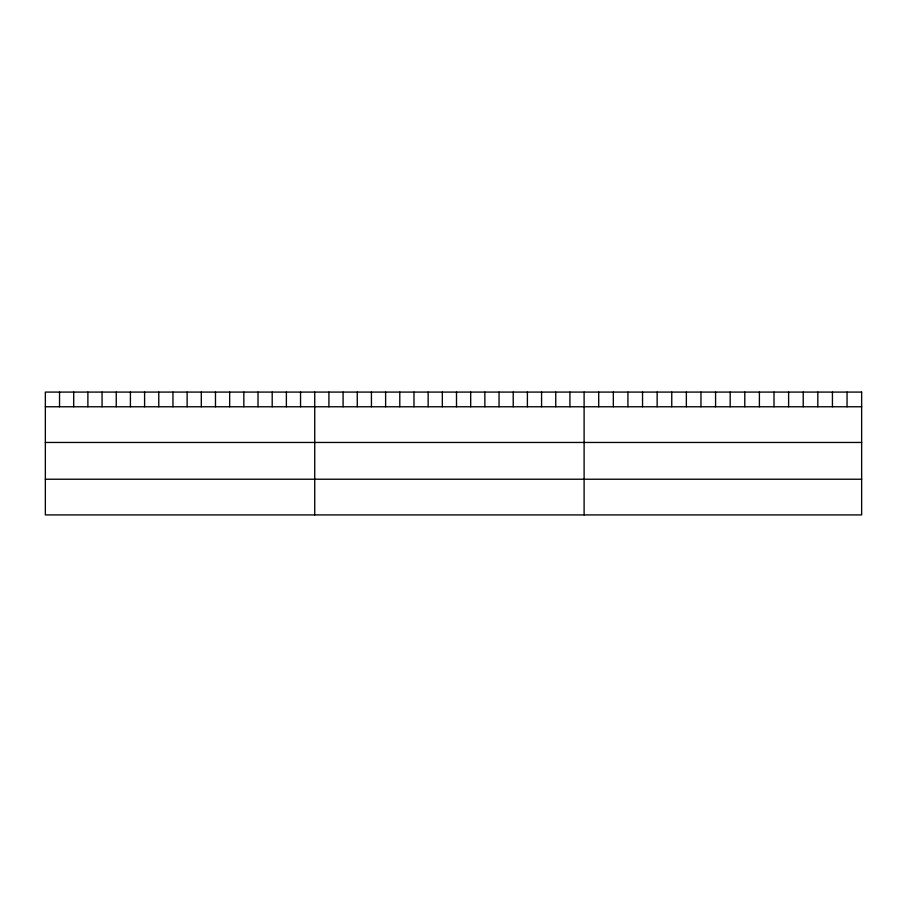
<?xml version="1.0" encoding="UTF-8"?>
<svg xmlns="http://www.w3.org/2000/svg" width="907" height="907" viewBox="0 0 907 907"><rect width="100%" height="100%" fill="white"/><g stroke="black" fill="none" stroke-linecap="round" stroke-linejoin="round"><path stroke-width="1.36" d="M45.35 406.767L861.65 406.767M45.35 442.457L861.65 442.457M45.35 479.225L861.65 479.225M847.047 392.085L847.047 406.767M832.433 392.085L832.433 406.767M817.831 392.085L817.831 406.767M803.217 392.085L803.217 406.767M788.614 392.085L788.614 406.767M774 392.085L774 406.767M759.397 392.085L759.397 406.767M744.794 392.085L744.794 406.767M730.18 392.085L730.18 406.767M715.578 392.085L715.578 406.767M700.964 392.085L700.964 406.767M686.361 392.085L686.361 406.767M671.758 392.085L671.758 406.767M657.144 392.085L657.144 406.767M642.541 392.085L642.541 406.767M627.927 392.085L627.927 406.767M613.325 392.085L613.325 406.767M598.711 392.085L598.711 406.767M584.108 392.085L584.108 514.915M569.925 392.085L569.925 406.767M555.753 392.085L555.753 406.767M541.57 392.085L541.57 406.767M527.398 392.085L527.398 406.767M513.215 392.085L513.215 406.767M499.043 392.085L499.043 406.767M484.86 392.085L484.86 406.767M470.688 392.085L470.688 406.767M456.504 392.085L456.504 406.767M442.333 392.085L442.333 406.767M428.149 392.085L428.149 406.767M413.977 392.085L413.977 406.767M399.794 392.085L399.794 406.767M385.622 392.085L385.622 406.767M371.439 392.085L371.439 406.767M357.267 392.085L357.267 406.767M343.084 392.085L343.084 406.767M328.912 392.085L328.912 406.767M314.729 392.085L314.729 514.915M300.546 392.085L300.546 406.767M286.374 392.085L286.374 406.767M272.191 392.085L272.191 406.767M258.019 392.085L258.019 406.767M243.836 392.085L243.836 406.767M229.664 392.085L229.664 406.767M215.481 392.085L215.481 406.767M201.309 392.085L201.309 406.767M187.125 392.085L187.125 406.767M172.954 392.085L172.954 406.767M158.77 392.085L158.77 406.767M144.598 392.085L144.598 406.767M130.415 392.085L130.415 406.767M116.243 392.085L116.243 406.767M102.06 392.085L102.06 406.767M87.888 392.085L87.888 406.767M73.705 392.085L73.705 406.767M59.533 392.085L59.533 406.767M861.65 392.085L45.35 392.085L45.35 514.915L861.65 514.915L861.65 392.085"/></g></svg>
